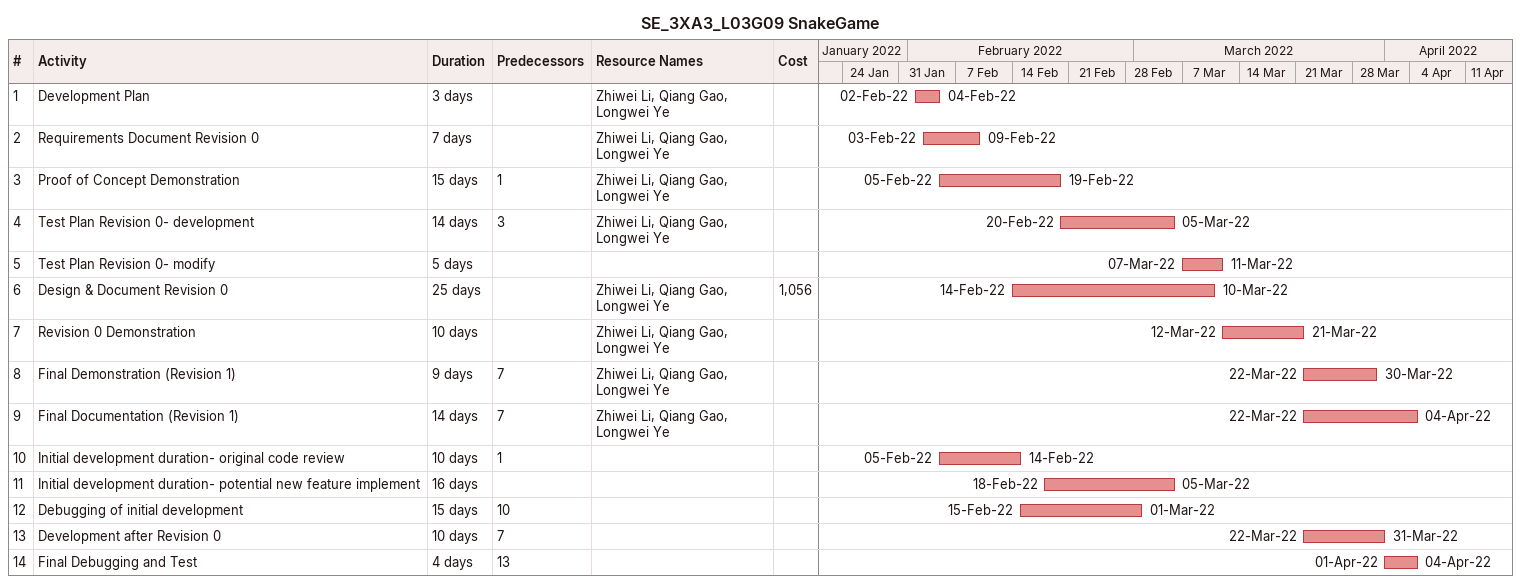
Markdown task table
SE_3XA3_L03G09 SnakeGame

| ID | Task | Duration | Start | Finish | Predecessors | Resources | Cost |
|---|---|---|---|---|---|---|---|
| 1 | Development Plan | 3d | 2022-02-02 | 2022-02-04 |  | Zhiwei Li, Qiang Gao, Longwei Ye |  |
| 2 | Requirements Document Revision 0 | 7d | 2022-02-03 | 2022-02-09 |  | Zhiwei Li, Qiang Gao, Longwei Ye |  |
| 3 | Proof of Concept Demonstration | 15d | 2022-02-05 | 2022-02-19 | 1 | Zhiwei Li, Qiang Gao, Longwei Ye |  |
| 4 | Test Plan Revision 0- development | 14d | 2022-02-20 | 2022-03-05 | 3 | Zhiwei Li, Qiang Gao, Longwei Ye |  |
| 5 | Test Plan Revision 0- modify | 5d | 2022-03-07 | 2022-03-11 |  |  |  |
| 6 | Design & Document Revision 0 | 25d | 2022-02-14 | 2022-03-10 |  | Zhiwei Li, Qiang Gao, Longwei Ye | 1056 |
| 7 | Revision 0 Demonstration | 10d | 2022-03-12 | 2022-03-21 |  | Zhiwei Li, Qiang Gao, Longwei Ye |  |
| 8 | Final Demonstration (Revision 1) | 9d | 2022-03-22 | 2022-03-30 | 7 | Zhiwei Li, Qiang Gao, Longwei Ye |  |
| 9 | Final Documentation (Revision 1) | 14d | 2022-03-22 | 2022-04-04 | 7 | Zhiwei Li, Qiang Gao, Longwei Ye |  |
| 10 | Initial development duration- original code review | 10d | 2022-02-05 | 2022-02-14 | 1 |  |  |
| 11 | Initial development duration- potential new feature implement | 16d | 2022-02-18 | 2022-03-05 |  |  |  |
| 12 | Debugging of initial development | 15d | 2022-02-15 | 2022-03-01 | 10 |  |  |
| 13 | Development after Revision 0 | 10d | 2022-03-22 | 2022-03-31 | 7 |  |  |
| 14 | Final Debugging and Test | 4d | 2022-04-01 | 2022-04-04 | 13 |  |  |
